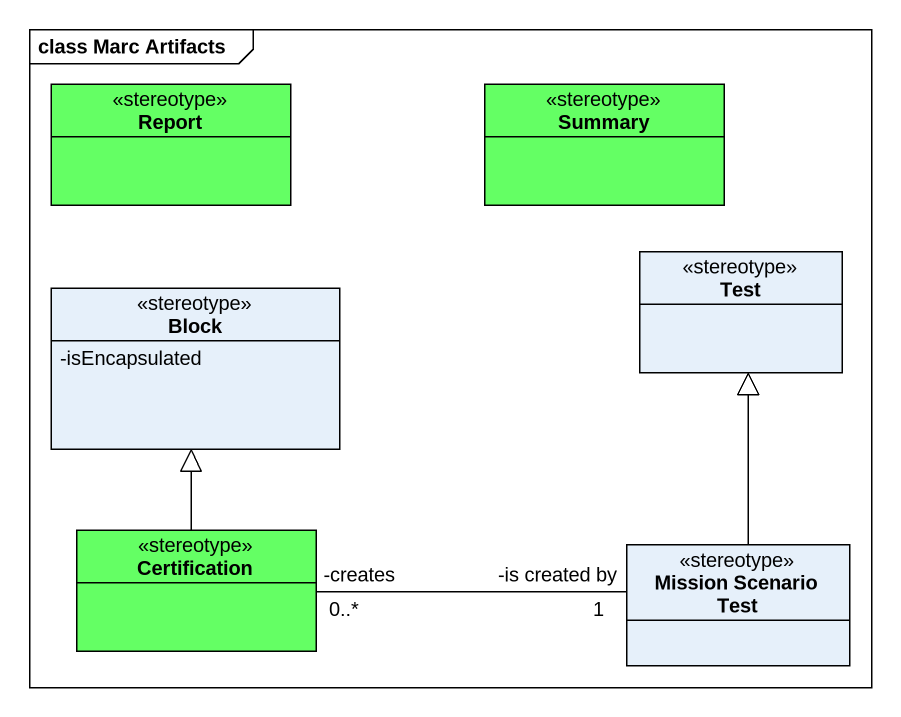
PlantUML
@startuml
mainframe class Marc Artifacts
hide circle
hide empty members
skinparam classAttributeIconSize 0
class Report <<stereotype>> #64FF64
class Summary <<stereotype>> #64FF64
class Test <<stereotype>>
class Block <<stereotype>> {
  -isEncapsulated
}
class Certification <<stereotype>> #64FF64
class "Mission Scenario Test" as Mission_Scenario_Test <<stereotype>>
Certification -up-|> Block
Certification "-creates\n0..*" -right- "1\n-is created by" Mission_Scenario_Test
Mission_Scenario_Test -up-|> Test
@enduml
